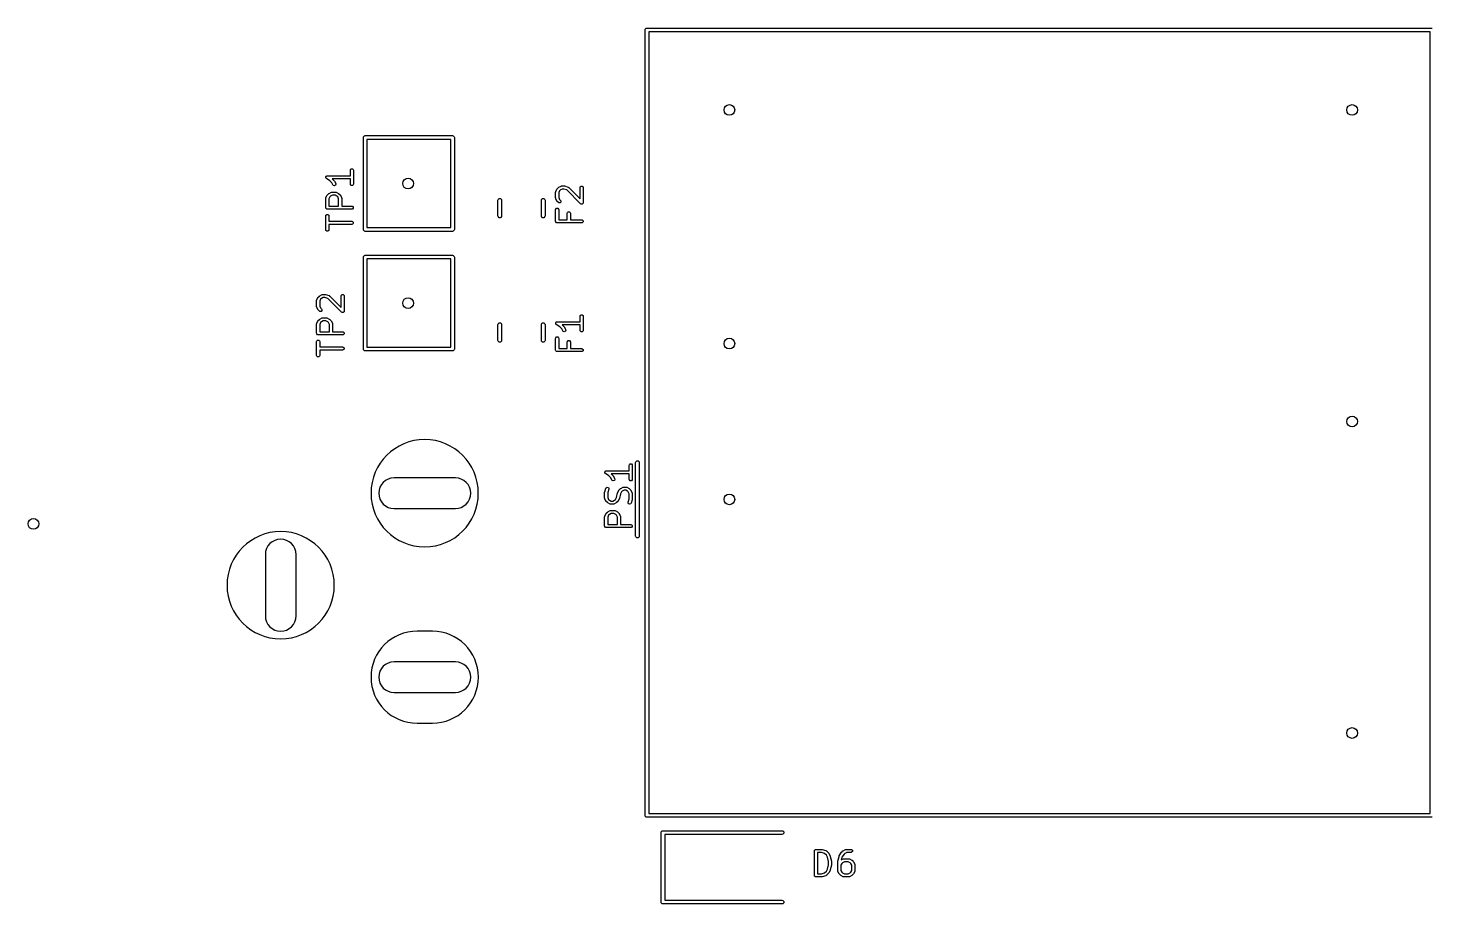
# Model space of a CAD drawing. Header units: inches. Extents: x -1.62 to 1.64, y 0 to 4.72.
# Drawn here: x -1.618 to 0.184, y 0.016 to 1.141 of the extents above; entities that cross this region are included whole.
import ezdxf

# ---------------------------------------------------------------- set-up
doc = ezdxf.new("R2010")
doc.units = ezdxf.units.IN
doc.header["$MEASUREMENT"] = 0
doc.layers.add('BLACK', color=250, linetype='CONTINUOUS')

msp = doc.modelspace()

# ---------------------------------------------------------------- linework, layer by layer
at = {"layer": 'BLACK', "linetype": 'CONTINUOUS'}
for p, q in [((-0.8255, 1.1382), (-0.8253, 1.1391)), ((-0.8255, 0.1295), (-0.8255, 1.1382)), ((-0.8253, 1.1391), (-0.824, 1.1404)), ((-0.824, 1.1404), (-0.8231, 1.1406)), ((-0.8231, 1.1406), (0.1855, 1.1406)), ((-0.8208, 1.1358), (-0.8208, 0.1319)), ((0.1832, 1.1358), (-0.8208, 1.1358)), ((0.1832, 0.1319), (0.1832, 1.1358)), ((-1.1874, 1), (-1.1872, 1.0009)), ((-1.1874, 0.8819), (-1.1874, 1)), ((-1.1872, 1.0009), (-1.1859, 1.0022)), ((-1.1859, 1.0022), (-1.185, 1.0024)), ((-1.185, 1.0024), (-1.0728, 1.0024)), ((-1.1827, 0.9976), (-1.1827, 0.8843)), ((-1.0752, 0.9976), (-1.1827, 0.9976)), ((-1.0752, 0.8843), (-1.0752, 0.9976)), ((-1.0728, 1.0024), (-1.0719, 1.0022)), ((-1.0719, 1.0022), (-1.0707, 1.0009)), ((-1.0707, 1.0009), (-1.0705, 1)), ((-1.0705, 1), (-1.0705, 0.8819)), ((-1.2041, 0.958), (-1.204, 0.9588)), ((-1.2041, 0.951), (-1.2041, 0.958)), ((-1.204, 0.9588), (-1.2029, 0.9598)), ((-1.2029, 0.9598), (-1.2014, 0.9598)), ((-1.2014, 0.9598), (-1.2004, 0.9588)), ((-1.2004, 0.9588), (-1.2002, 0.958)), ((-1.2002, 0.958), (-1.2002, 0.94)), ((-1.2356, 0.9494), (-1.2355, 0.9496)), ((-1.2355, 0.9488), (-1.2356, 0.9494)), ((-1.2355, 0.9498), (-1.2351, 0.9502)), ((-1.2355, 0.9496), (-1.2355, 0.9498)), ((-1.2355, 0.9483), (-1.2355, 0.9488)), ((-1.2353, 0.9481), (-1.2355, 0.9483)), ((-1.2353, 0.9479), (-1.2353, 0.9481)), ((-1.2348, 0.9474), (-1.2353, 0.9479)), ((-1.2351, 0.9502), (-1.2348, 0.9506)), ((-1.2348, 0.9506), (-1.2346, 0.9507)), ((-1.2304, 0.9445), (-1.2348, 0.9474)), ((-1.2346, 0.9507), (-1.2344, 0.9508)), ((-1.2344, 0.9508), (-1.2337, 0.951)), ((-1.2337, 0.951), (-1.2041, 0.951)), ((-1.2278, 0.9418), (-1.2304, 0.9445)), ((-1.2264, 0.9391), (-1.2278, 0.9418)), ((-1.2041, 0.947), (-1.2274, 0.947)), ((-1.2274, 0.947), (-1.2248, 0.9444)), ((-1.226, 0.9385), (-1.2264, 0.9391)), ((-1.2245, 0.938), (-1.226, 0.9385)), ((-1.2248, 0.9444), (-1.2246, 0.9441)), ((-1.2246, 0.9441), (-1.2244, 0.9439)), ((-1.2232, 0.9387), (-1.2245, 0.938)), ((-1.2244, 0.9439), (-1.2229, 0.9409)), ((-1.2227, 0.9401), (-1.2232, 0.9387)), ((-1.2229, 0.9409), (-1.2227, 0.9401)), ((-1.2041, 0.94), (-1.2041, 0.947)), ((-1.204, 0.9393), (-1.2041, 0.94)), ((-1.2029, 0.9382), (-1.204, 0.9393)), ((-1.2014, 0.9382), (-1.2029, 0.9382)), ((-1.2004, 0.9393), (-1.2014, 0.9382)), ((-1.2002, 0.94), (-1.2004, 0.9393)), ((-0.9363, 0.9361), (-0.9333, 0.9376)), ((-0.9333, 0.9376), (-0.9332, 0.9377)), ((-0.9332, 0.9377), (-0.9331, 0.9377)), ((-0.9331, 0.9377), (-0.9328, 0.9378)), ((-0.9328, 0.9378), (-0.9325, 0.9378)), ((-0.9325, 0.9378), (-0.9324, 0.9379)), ((-0.9325, 0.9378), (-0.9325, 0.9378)), ((-0.9324, 0.9379), (-0.9294, 0.9379)), ((-0.9294, 0.9379), (-0.9291, 0.9378)), ((-0.9291, 0.9378), (-0.9288, 0.9378)), ((-0.9288, 0.9378), (-0.9243, 0.9363)), ((-0.9087, 0.9366), (-0.9076, 0.9377)), ((-0.9076, 0.9377), (-0.9061, 0.9377)), ((-0.9061, 0.9377), (-0.9051, 0.9366)), ((-1.2356, 0.9221), (-1.2355, 0.9225)), ((-1.2356, 0.922), (-1.2356, 0.9221)), ((-1.2356, 0.9221), (-1.2356, 0.9221)), ((-1.2356, 0.91), (-1.2356, 0.922)), ((-1.2355, 0.9228), (-1.2354, 0.9229)), ((-1.2355, 0.9225), (-1.2355, 0.9228)), ((-1.2355, 0.9228), (-1.2355, 0.9228)), ((-1.2354, 0.9229), (-1.2339, 0.9259)), ((-1.2339, 0.9259), (-1.2337, 0.9261)), ((-1.2337, 0.9261), (-1.2336, 0.9264)), ((-1.2336, 0.9264), (-1.2321, 0.9279)), ((-1.2321, 0.9279), (-1.2318, 0.9281)), ((-1.2318, 0.9281), (-1.2315, 0.9283)), ((-1.2305, 0.9238), (-1.2317, 0.9215)), ((-1.2317, 0.9215), (-1.2317, 0.912)), ((-1.2315, 0.9283), (-1.2285, 0.9298)), ((-1.2295, 0.9249), (-1.2305, 0.9238)), ((-1.2272, 0.926), (-1.2295, 0.9249)), ((-1.2285, 0.9298), (-1.2285, 0.9298)), ((-1.2285, 0.9298), (-1.2284, 0.9298)), ((-1.2284, 0.9298), (-1.2281, 0.9299)), ((-1.2281, 0.9299), (-1.2278, 0.93)), ((-1.2278, 0.93), (-1.2278, 0.93)), ((-1.2278, 0.93), (-1.2277, 0.93)), ((-1.2277, 0.93), (-1.2232, 0.93)), ((-1.2236, 0.926), (-1.2272, 0.926)), ((-1.2213, 0.9249), (-1.2236, 0.926)), ((-1.2232, 0.93), (-1.2231, 0.93)), ((-1.2231, 0.93), (-1.223, 0.93)), ((-1.223, 0.93), (-1.2227, 0.9299)), ((-1.2227, 0.9299), (-1.2224, 0.9298)), ((-1.2224, 0.9298), (-1.2224, 0.9298)), ((-1.2224, 0.9298), (-1.2223, 0.9298)), ((-1.2223, 0.9298), (-1.2193, 0.9283)), ((-1.2203, 0.9238), (-1.2213, 0.9249)), ((-1.2191, 0.9215), (-1.2203, 0.9238)), ((-1.2193, 0.9283), (-1.219, 0.9281)), ((-1.2191, 0.912), (-1.2191, 0.9215)), ((-1.219, 0.9281), (-1.2188, 0.9279)), ((-1.2188, 0.9279), (-1.2173, 0.9264)), ((-1.2173, 0.9264), (-1.2171, 0.9261)), ((-1.2171, 0.9261), (-1.2169, 0.9259)), ((-1.2169, 0.9259), (-1.2154, 0.9229)), ((-1.2154, 0.9229), (-1.2154, 0.9228)), ((-1.2154, 0.9228), (-1.2153, 0.9228)), ((-1.2153, 0.9228), (-1.2153, 0.9225)), ((-1.2153, 0.9225), (-1.2152, 0.9221)), ((-1.2152, 0.9221), (-1.2152, 0.9221)), ((-1.2152, 0.9221), (-1.2152, 0.922)), ((-1.2152, 0.922), (-1.2152, 0.912)), ((-1.0146, 0.9196), (-1.0144, 0.9205)), ((-1.0146, 0.8993), (-1.0146, 0.9196)), ((-1.0144, 0.9205), (-1.0131, 0.9218)), ((-1.0131, 0.9218), (-1.0113, 0.9218)), ((-1.0113, 0.9218), (-1.01, 0.9205)), ((-1.01, 0.9205), (-1.0098, 0.9196)), ((-1.0098, 0.9196), (-1.0098, 0.8993)), ((-0.9587, 0.9196), (-0.9585, 0.9205)), ((-0.9587, 0.8993), (-0.9587, 0.9196)), ((-0.9585, 0.9205), (-0.9572, 0.9218)), ((-0.9572, 0.9218), (-0.9554, 0.9218)), ((-0.9554, 0.9218), (-0.9541, 0.9205)), ((-0.9541, 0.9205), (-0.9539, 0.9196)), ((-0.9539, 0.9196), (-0.9539, 0.8993)), ((-0.9404, 0.93), (-0.9403, 0.9303)), ((-0.9404, 0.9299), (-0.9403, 0.93)), ((-0.9403, 0.93), (-0.9404, 0.93)), ((-0.9404, 0.9224), (-0.9404, 0.9299)), ((-0.9403, 0.9223), (-0.9404, 0.9224)), ((-0.9404, 0.9222), (-0.9403, 0.9223)), ((-0.9403, 0.9219), (-0.9404, 0.9222)), ((-0.9403, 0.9303), (-0.9402, 0.9306)), ((-0.9402, 0.9216), (-0.9403, 0.9219)), ((-0.9402, 0.9308), (-0.9387, 0.9338)), ((-0.9402, 0.9307), (-0.9402, 0.9308)), ((-0.9402, 0.9306), (-0.9402, 0.9307)), ((-0.9402, 0.9215), (-0.9402, 0.9216)), ((-0.9402, 0.9216), (-0.9402, 0.9216)), ((-0.9387, 0.9185), (-0.9402, 0.9215)), ((-0.9387, 0.9338), (-0.9385, 0.934)), ((-0.9385, 0.934), (-0.9383, 0.9343)), ((-0.9383, 0.9343), (-0.9368, 0.9358)), ((-0.9368, 0.9358), (-0.9365, 0.936)), ((-0.9365, 0.936), (-0.9363, 0.9361)), ((-0.9353, 0.9317), (-0.9364, 0.9294)), ((-0.9364, 0.9294), (-0.9364, 0.9228)), ((-0.9364, 0.9228), (-0.9353, 0.9206)), ((-0.9342, 0.9328), (-0.9353, 0.9317)), ((-0.9353, 0.9206), (-0.934, 0.9193)), ((-0.9319, 0.9339), (-0.9342, 0.9328)), ((-0.934, 0.9193), (-0.9336, 0.9186)), ((-0.9297, 0.9339), (-0.9319, 0.9339)), ((-0.926, 0.9327), (-0.9297, 0.9339)), ((-0.9083, 0.915), (-0.926, 0.9327)), ((-0.9243, 0.9363), (-0.9242, 0.9362)), ((-0.9242, 0.9362), (-0.9241, 0.9362)), ((-0.9241, 0.9362), (-0.9239, 0.936)), ((-0.9239, 0.936), (-0.9236, 0.9359)), ((-0.9236, 0.9359), (-0.9236, 0.9358)), ((-0.9236, 0.9358), (-0.9235, 0.9358)), ((-0.9235, 0.9358), (-0.9089, 0.9211)), ((-0.9089, 0.9359), (-0.9087, 0.9366)), ((-0.9089, 0.9211), (-0.9089, 0.9359)), ((-0.9051, 0.9366), (-0.9049, 0.9359)), ((-0.9049, 0.9359), (-0.9049, 0.9164)), ((-1.2355, 0.9093), (-1.2356, 0.91)), ((-1.2344, 0.9082), (-1.2355, 0.9093)), ((-1.2355, 0.9003), (-1.2344, 0.9013)), ((-1.2337, 0.908), (-1.2344, 0.9082)), ((-1.2344, 0.9013), (-1.2329, 0.9013)), ((-1.2022, 0.908), (-1.2337, 0.908)), ((-1.2329, 0.9013), (-1.2318, 0.9003)), ((-1.2317, 0.912), (-1.2191, 0.912)), ((-1.2152, 0.912), (-1.2022, 0.912)), ((-1.2022, 0.912), (-1.2014, 0.9118)), ((-1.2014, 0.9082), (-1.2022, 0.908)), ((-1.2014, 0.9118), (-1.2004, 0.9108)), ((-1.2004, 0.9093), (-1.2014, 0.9082)), ((-1.2004, 0.9108), (-1.2004, 0.9093)), ((-0.9404, 0.9074), (-0.9402, 0.9081)), ((-0.9404, 0.8924), (-0.9404, 0.9074)), ((-0.9402, 0.9081), (-0.9391, 0.9092)), ((-0.9391, 0.9092), (-0.9376, 0.9092)), ((-0.9385, 0.9183), (-0.9387, 0.9185)), ((-0.9383, 0.918), (-0.9385, 0.9183)), ((-0.9368, 0.9165), (-0.9383, 0.918)), ((-0.9376, 0.9092), (-0.9366, 0.9081)), ((-0.9361, 0.9161), (-0.9368, 0.9165)), ((-0.9366, 0.9081), (-0.9364, 0.9074)), ((-0.9364, 0.9074), (-0.9364, 0.8944)), ((-0.9346, 0.9161), (-0.9361, 0.9161)), ((-0.9336, 0.9171), (-0.9346, 0.9161)), ((-0.9336, 0.9186), (-0.9336, 0.9171)), ((-0.9254, 0.9029), (-0.9252, 0.9036)), ((-0.9254, 0.8944), (-0.9254, 0.9029)), ((-0.9252, 0.9036), (-0.9241, 0.9047)), ((-0.9241, 0.9047), (-0.9226, 0.9047)), ((-0.9226, 0.9047), (-0.9216, 0.9036)), ((-0.9216, 0.9036), (-0.9214, 0.9029)), ((-0.9214, 0.9029), (-0.9214, 0.8944)), ((-0.9076, 0.9146), (-0.9083, 0.915)), ((-0.9061, 0.9146), (-0.9076, 0.9146)), ((-0.9051, 0.9156), (-0.9061, 0.9146)), ((-0.9049, 0.9164), (-0.9051, 0.9156)), ((-1.2356, 0.8995), (-1.2355, 0.9003)), ((-1.2356, 0.8815), (-1.2356, 0.8995)), ((-1.2318, 0.9003), (-1.2317, 0.8995)), ((-1.2317, 0.8995), (-1.2317, 0.8925)), ((-1.2317, 0.8925), (-1.2022, 0.8925)), ((-1.2022, 0.8885), (-1.2317, 0.8885)), ((-1.2317, 0.8885), (-1.2317, 0.8815)), ((-1.2022, 0.8925), (-1.2014, 0.8923)), ((-1.2014, 0.8887), (-1.2022, 0.8885)), ((-1.2014, 0.8923), (-1.2004, 0.8913)), ((-1.2004, 0.8898), (-1.2014, 0.8887)), ((-1.2004, 0.8913), (-1.2004, 0.8898)), ((-1.1827, 0.8843), (-1.0752, 0.8843)), ((-1.0144, 0.8984), (-1.0146, 0.8993)), ((-1.0131, 0.8971), (-1.0144, 0.8984)), ((-1.0113, 0.8971), (-1.0131, 0.8971)), ((-1.01, 0.8984), (-1.0113, 0.8971)), ((-1.0098, 0.8993), (-1.01, 0.8984)), ((-0.9585, 0.8984), (-0.9587, 0.8993)), ((-0.9572, 0.8971), (-0.9585, 0.8984)), ((-0.9554, 0.8971), (-0.9572, 0.8971)), ((-0.9541, 0.8984), (-0.9554, 0.8971)), ((-0.9539, 0.8993), (-0.9541, 0.8984)), ((-0.9402, 0.8916), (-0.9404, 0.8924)), ((-0.9391, 0.8906), (-0.9402, 0.8916)), ((-0.9384, 0.8904), (-0.9391, 0.8906)), ((-0.9069, 0.8904), (-0.9384, 0.8904)), ((-0.9364, 0.8944), (-0.9254, 0.8944)), ((-0.9214, 0.8944), (-0.9069, 0.8944)), ((-0.9069, 0.8944), (-0.9061, 0.8942)), ((-0.9061, 0.8906), (-0.9069, 0.8904)), ((-0.9061, 0.8942), (-0.9051, 0.8931)), ((-0.9051, 0.8916), (-0.9061, 0.8906)), ((-0.9051, 0.8931), (-0.9051, 0.8916)), ((-1.2355, 0.8808), (-1.2356, 0.8815)), ((-1.2344, 0.8797), (-1.2355, 0.8808)), ((-1.2329, 0.8797), (-1.2344, 0.8797)), ((-1.2318, 0.8808), (-1.2329, 0.8797)), ((-1.2317, 0.8815), (-1.2318, 0.8808)), ((-1.1872, 0.881), (-1.1874, 0.8819)), ((-1.1859, 0.8797), (-1.1872, 0.881)), ((-1.185, 0.8795), (-1.1859, 0.8797)), ((-1.0728, 0.8795), (-1.185, 0.8795)), ((-1.0719, 0.8797), (-1.0728, 0.8795)), ((-1.0707, 0.881), (-1.0719, 0.8797)), ((-1.0705, 0.8819), (-1.0707, 0.881)), ((-1.1874, 0.8465), (-1.1872, 0.8474)), ((-1.1872, 0.8474), (-1.1859, 0.8486)), ((-1.1859, 0.8486), (-1.185, 0.8488)), ((-1.185, 0.8488), (-1.0728, 0.8488)), ((-1.0728, 0.8488), (-1.0719, 0.8486)), ((-1.0719, 0.8486), (-1.0707, 0.8474)), ((-1.0707, 0.8474), (-1.0705, 0.8465)), ((-1.1874, 0.7283), (-1.1874, 0.8465)), ((-1.1827, 0.8441), (-1.1827, 0.7307)), ((-1.0752, 0.8441), (-1.1827, 0.8441)), ((-1.0752, 0.7307), (-1.0752, 0.8441)), ((-1.0705, 0.8465), (-1.0705, 0.7283)), ((-1.2472, 0.7915), (-1.2457, 0.7945)), ((-1.2457, 0.7945), (-1.2455, 0.7947)), ((-1.2455, 0.7947), (-1.2454, 0.795)), ((-1.2454, 0.795), (-1.2439, 0.7965)), ((-1.2439, 0.7965), (-1.2436, 0.7967)), ((-1.2436, 0.7967), (-1.2434, 0.7968)), ((-1.2434, 0.7968), (-1.2404, 0.7983)), ((-1.2413, 0.7935), (-1.2424, 0.7924)), ((-1.239, 0.7946), (-1.2413, 0.7935)), ((-1.2404, 0.7983), (-1.2403, 0.7984)), ((-1.2403, 0.7984), (-1.2402, 0.7984)), ((-1.2402, 0.7984), (-1.2399, 0.7985)), ((-1.2399, 0.7985), (-1.2396, 0.7986)), ((-1.2396, 0.7986), (-1.2396, 0.7985)), ((-1.2396, 0.7985), (-1.2395, 0.7986)), ((-1.2395, 0.7986), (-1.2365, 0.7986)), ((-1.2368, 0.7946), (-1.239, 0.7946)), ((-1.233, 0.7934), (-1.2368, 0.7946)), ((-1.2365, 0.7986), (-1.2362, 0.7985)), ((-1.2362, 0.7985), (-1.2359, 0.7985)), ((-1.2359, 0.7985), (-1.2314, 0.797)), ((-1.2154, 0.7757), (-1.233, 0.7934)), ((-1.2314, 0.797), (-1.2313, 0.7969)), ((-1.2313, 0.7969), (-1.2312, 0.7969)), ((-1.2312, 0.7969), (-1.231, 0.7967)), ((-1.231, 0.7967), (-1.2307, 0.7966)), ((-1.2307, 0.7966), (-1.2307, 0.7965)), ((-1.2307, 0.7965), (-1.2306, 0.7965)), ((-1.2306, 0.7965), (-1.2159, 0.7818)), ((-1.2159, 0.7966), (-1.2158, 0.7973)), ((-1.2159, 0.7818), (-1.2159, 0.7966)), ((-1.2158, 0.7973), (-1.2147, 0.7984)), ((-1.2147, 0.7984), (-1.2132, 0.7984)), ((-1.2132, 0.7984), (-1.2122, 0.7973)), ((-1.2122, 0.7973), (-1.212, 0.7966)), ((-1.212, 0.7966), (-1.212, 0.7771)), ((-1.2474, 0.791), (-1.2473, 0.7913)), ((-1.2474, 0.7907), (-1.2474, 0.791)), ((-1.2474, 0.7906), (-1.2474, 0.7907)), ((-1.2474, 0.7907), (-1.2474, 0.7907)), ((-1.2474, 0.7831), (-1.2474, 0.7906)), ((-1.2474, 0.783), (-1.2474, 0.7831)), ((-1.2474, 0.7826), (-1.2474, 0.783)), ((-1.2474, 0.783), (-1.2474, 0.783)), ((-1.2473, 0.7823), (-1.2474, 0.7826)), ((-1.2473, 0.7914), (-1.2472, 0.7915)), ((-1.2473, 0.7913), (-1.2473, 0.7914)), ((-1.2472, 0.7822), (-1.2473, 0.7823)), ((-1.2473, 0.7823), (-1.2473, 0.7823)), ((-1.2457, 0.7792), (-1.2472, 0.7822)), ((-1.2455, 0.779), (-1.2457, 0.7792)), ((-1.2454, 0.7787), (-1.2455, 0.779)), ((-1.2439, 0.7772), (-1.2454, 0.7787)), ((-1.2432, 0.7768), (-1.2439, 0.7772)), ((-1.2424, 0.7924), (-1.2435, 0.7901)), ((-1.2435, 0.7901), (-1.2435, 0.7836)), ((-1.2435, 0.7836), (-1.2424, 0.7813)), ((-1.2417, 0.7768), (-1.2432, 0.7768)), ((-1.2424, 0.7813), (-1.2411, 0.78)), ((-1.2407, 0.7778), (-1.2417, 0.7768)), ((-1.2411, 0.78), (-1.2407, 0.7793)), ((-1.2407, 0.7793), (-1.2407, 0.7778)), ((-1.2147, 0.7753), (-1.2154, 0.7757)), ((-1.2132, 0.7753), (-1.2147, 0.7753)), ((-1.2122, 0.7763), (-1.2132, 0.7753)), ((-1.212, 0.7771), (-1.2122, 0.7763)), ((-1.2474, 0.761), (-1.2473, 0.7613)), ((-1.2474, 0.7607), (-1.2474, 0.761)), ((-1.2474, 0.7606), (-1.2474, 0.7607)), ((-1.2474, 0.7607), (-1.2474, 0.7607)), ((-1.2474, 0.7486), (-1.2474, 0.7606)), ((-1.2473, 0.7614), (-1.2472, 0.7615)), ((-1.2473, 0.7613), (-1.2473, 0.7614)), ((-1.2472, 0.7615), (-1.2457, 0.7645)), ((-1.2457, 0.7645), (-1.2455, 0.7647)), ((-1.2455, 0.7647), (-1.2454, 0.765)), ((-1.2454, 0.765), (-1.2439, 0.7665)), ((-1.2439, 0.7665), (-1.2436, 0.7667)), ((-1.2436, 0.7667), (-1.2434, 0.7669)), ((-1.2424, 0.7624), (-1.2435, 0.7601)), ((-1.2435, 0.7601), (-1.2435, 0.7506)), ((-1.2434, 0.7669), (-1.2404, 0.7684)), ((-1.2413, 0.7635), (-1.2424, 0.7624)), ((-1.239, 0.7646), (-1.2413, 0.7635)), ((-1.2404, 0.7684), (-1.2403, 0.7684)), ((-1.2403, 0.7684), (-1.2402, 0.7684)), ((-1.2402, 0.7684), (-1.2399, 0.7685)), ((-1.2399, 0.7685), (-1.2396, 0.7686)), ((-1.2396, 0.7686), (-1.2396, 0.7685)), ((-1.2396, 0.7685), (-1.2395, 0.7686)), ((-1.2395, 0.7686), (-1.235, 0.7686)), ((-1.2354, 0.7646), (-1.239, 0.7646)), ((-1.2331, 0.7635), (-1.2354, 0.7646)), ((-1.235, 0.7686), (-1.2349, 0.7685)), ((-1.2349, 0.7685), (-1.2348, 0.7686)), ((-1.2348, 0.7686), (-1.2345, 0.7685)), ((-1.2345, 0.7685), (-1.2342, 0.7684)), ((-1.2342, 0.7684), (-1.2342, 0.7684)), ((-1.2342, 0.7684), (-1.2341, 0.7684)), ((-1.2341, 0.7684), (-1.2311, 0.7669)), ((-1.2321, 0.7624), (-1.2331, 0.7635)), ((-1.2309, 0.7601), (-1.2321, 0.7624)), ((-1.2311, 0.7669), (-1.2308, 0.7667)), ((-1.2309, 0.7506), (-1.2309, 0.7601)), ((-1.2308, 0.7667), (-1.2306, 0.7665)), ((-1.2306, 0.7665), (-1.2291, 0.765)), ((-1.2291, 0.765), (-1.2289, 0.7647)), ((-1.2289, 0.7647), (-1.2287, 0.7645)), ((-1.2287, 0.7645), (-1.2272, 0.7615)), ((-1.2272, 0.7615), (-1.2272, 0.7614)), ((-1.2272, 0.7614), (-1.2272, 0.7613)), ((-1.2272, 0.7613), (-1.2271, 0.761)), ((-1.2271, 0.761), (-1.227, 0.7607)), ((-1.227, 0.7607), (-1.227, 0.7607)), ((-1.227, 0.7607), (-1.227, 0.7606)), ((-1.227, 0.7606), (-1.227, 0.7506)), ((-1.0146, 0.7597), (-1.0144, 0.7606)), ((-1.0146, 0.7393), (-1.0146, 0.7597)), ((-1.0144, 0.7606), (-1.0131, 0.7619)), ((-1.0131, 0.7619), (-1.0113, 0.7619)), ((-1.0113, 0.7619), (-1.01, 0.7606)), ((-1.01, 0.7606), (-1.0098, 0.7597)), ((-1.0098, 0.7597), (-1.0098, 0.7393)), ((-0.9587, 0.7597), (-0.9585, 0.7606)), ((-0.9587, 0.7393), (-0.9587, 0.7597)), ((-0.9585, 0.7606), (-0.9572, 0.7619)), ((-0.9572, 0.7619), (-0.9554, 0.7619)), ((-0.9554, 0.7619), (-0.9541, 0.7606)), ((-0.9541, 0.7606), (-0.9539, 0.7597)), ((-0.9539, 0.7597), (-0.9539, 0.7393)), ((-0.9403, 0.7619), (-0.9402, 0.7621)), ((-0.9402, 0.7613), (-0.9403, 0.7619)), ((-0.9402, 0.7623), (-0.9398, 0.7627)), ((-0.9402, 0.7621), (-0.9402, 0.7623)), ((-0.9402, 0.7608), (-0.9402, 0.7613)), ((-0.9401, 0.7606), (-0.9402, 0.7608)), ((-0.94, 0.7604), (-0.9401, 0.7606)), ((-0.9395, 0.7599), (-0.94, 0.7604)), ((-0.9398, 0.7627), (-0.9395, 0.7632)), ((-0.9395, 0.7632), (-0.9393, 0.7632)), ((-0.9351, 0.757), (-0.9395, 0.7599)), ((-0.9393, 0.7632), (-0.9391, 0.7633)), ((-0.9391, 0.7633), (-0.9384, 0.7635)), ((-0.9384, 0.7635), (-0.9089, 0.7635)), ((-0.9325, 0.7544), (-0.9351, 0.757)), ((-0.9089, 0.7596), (-0.9321, 0.7596)), ((-0.9321, 0.7596), (-0.9295, 0.7569)), ((-0.9295, 0.7569), (-0.9293, 0.7567)), ((-0.9089, 0.7705), (-0.9087, 0.7713)), ((-0.9089, 0.7635), (-0.9089, 0.7705)), ((-0.9089, 0.7525), (-0.9089, 0.7596)), ((-0.9087, 0.7713), (-0.9076, 0.7723)), ((-0.9076, 0.7723), (-0.9061, 0.7723)), ((-0.9061, 0.7723), (-0.9051, 0.7713)), ((-0.9051, 0.7713), (-0.9049, 0.7705)), ((-0.9049, 0.7705), (-0.9049, 0.7525)), ((-1.2473, 0.7478), (-1.2474, 0.7486)), ((-1.2462, 0.7468), (-1.2473, 0.7478)), ((-1.2473, 0.7388), (-1.2462, 0.7399)), ((-1.2455, 0.7466), (-1.2462, 0.7468)), ((-1.2462, 0.7399), (-1.2447, 0.7399)), ((-1.214, 0.7466), (-1.2455, 0.7466)), ((-1.2447, 0.7399), (-1.2437, 0.7388)), ((-1.2435, 0.7506), (-1.2309, 0.7506)), ((-1.227, 0.7506), (-1.214, 0.7506)), ((-1.214, 0.7506), (-1.2132, 0.7504)), ((-1.2132, 0.7468), (-1.214, 0.7466)), ((-1.2132, 0.7504), (-1.2122, 0.7493)), ((-1.2122, 0.7478), (-1.2132, 0.7468)), ((-1.2122, 0.7493), (-1.2122, 0.7478)), ((-1.0144, 0.7384), (-1.0146, 0.7393)), ((-1.0098, 0.7393), (-1.01, 0.7384)), ((-0.9585, 0.7384), (-0.9587, 0.7393)), ((-0.9539, 0.7393), (-0.9541, 0.7384)), ((-0.9404, 0.742), (-0.9402, 0.7428)), ((-0.9404, 0.727), (-0.9404, 0.742)), ((-0.9402, 0.7428), (-0.9391, 0.7439)), ((-0.9391, 0.7439), (-0.9376, 0.7439)), ((-0.9376, 0.7439), (-0.9366, 0.7428)), ((-0.9366, 0.7428), (-0.9364, 0.742)), ((-0.9364, 0.742), (-0.9364, 0.729)), ((-0.9312, 0.7517), (-0.9325, 0.7544)), ((-0.9307, 0.751), (-0.9312, 0.7517)), ((-0.9293, 0.7506), (-0.9307, 0.751)), ((-0.9293, 0.7567), (-0.9291, 0.7564)), ((-0.9279, 0.7512), (-0.9293, 0.7506)), ((-0.9291, 0.7564), (-0.9276, 0.7534)), ((-0.9274, 0.7527), (-0.9279, 0.7512)), ((-0.9276, 0.7534), (-0.9274, 0.7527)), ((-0.9252, 0.7383), (-0.9241, 0.7394)), ((-0.9241, 0.7394), (-0.9226, 0.7394)), ((-0.9226, 0.7394), (-0.9216, 0.7383)), ((-0.9087, 0.7518), (-0.9089, 0.7525)), ((-0.9076, 0.7507), (-0.9087, 0.7518)), ((-0.9061, 0.7507), (-0.9076, 0.7507)), ((-0.9051, 0.7518), (-0.9061, 0.7507)), ((-0.9049, 0.7525), (-0.9051, 0.7518)), ((-1.2474, 0.7381), (-1.2473, 0.7388)), ((-1.2474, 0.7201), (-1.2474, 0.7381)), ((-1.2437, 0.7388), (-1.2435, 0.7381)), ((-1.2435, 0.7381), (-1.2435, 0.7311)), ((-1.2435, 0.7311), (-1.214, 0.7311)), ((-1.214, 0.7271), (-1.2435, 0.7271)), ((-1.2435, 0.7271), (-1.2435, 0.7201)), ((-1.214, 0.7311), (-1.2132, 0.7309)), ((-1.2132, 0.7273), (-1.214, 0.7271)), ((-1.2132, 0.7309), (-1.2122, 0.7298)), ((-1.2122, 0.7283), (-1.2132, 0.7273)), ((-1.2122, 0.7298), (-1.2122, 0.7283)), ((-1.1872, 0.7274), (-1.1874, 0.7283)), ((-1.1859, 0.7262), (-1.1872, 0.7274)), ((-1.185, 0.726), (-1.1859, 0.7262)), ((-1.0728, 0.726), (-1.185, 0.726)), ((-1.1827, 0.7307), (-1.0752, 0.7307)), ((-1.0719, 0.7262), (-1.0728, 0.726)), ((-1.0707, 0.7274), (-1.0719, 0.7262)), ((-1.0705, 0.7283), (-1.0707, 0.7274)), ((-1.0131, 0.7371), (-1.0144, 0.7384)), ((-1.0113, 0.7371), (-1.0131, 0.7371)), ((-1.01, 0.7384), (-1.0113, 0.7371)), ((-0.9572, 0.7371), (-0.9585, 0.7384)), ((-0.9554, 0.7371), (-0.9572, 0.7371)), ((-0.9541, 0.7384), (-0.9554, 0.7371)), ((-0.9402, 0.7263), (-0.9404, 0.727)), ((-0.9391, 0.7252), (-0.9402, 0.7263)), ((-0.9384, 0.7251), (-0.9391, 0.7252)), ((-0.9069, 0.7251), (-0.9384, 0.7251)), ((-0.9364, 0.729), (-0.9254, 0.729)), ((-0.9254, 0.7375), (-0.9252, 0.7383)), ((-0.9254, 0.729), (-0.9254, 0.7375)), ((-0.9216, 0.7383), (-0.9214, 0.7375)), ((-0.9214, 0.7375), (-0.9214, 0.729)), ((-0.9214, 0.729), (-0.9069, 0.729)), ((-0.9069, 0.729), (-0.9061, 0.7289)), ((-0.9061, 0.7252), (-0.9069, 0.7251)), ((-0.9061, 0.7289), (-0.9051, 0.7278)), ((-0.9051, 0.7263), (-0.9061, 0.7252)), ((-0.9051, 0.7278), (-0.9051, 0.7263)), ((-1.2473, 0.7193), (-1.2474, 0.7201)), ((-1.2462, 0.7183), (-1.2473, 0.7193)), ((-1.2447, 0.7183), (-1.2462, 0.7183)), ((-1.2437, 0.7193), (-1.2447, 0.7183)), ((-1.2435, 0.7201), (-1.2437, 0.7193)), ((-0.8459, 0.5791), (-0.8457, 0.5799)), ((-0.8459, 0.5721), (-0.8459, 0.5791)), ((-0.8457, 0.5799), (-0.8447, 0.5809)), ((-0.8447, 0.5809), (-0.8431, 0.5809)), ((-0.8431, 0.5809), (-0.8421, 0.5799)), ((-0.8421, 0.5799), (-0.8419, 0.5791)), ((-0.8419, 0.5791), (-0.8419, 0.5611)), ((-0.8377, 0.5827), (-0.8375, 0.5836)), ((-0.8377, 0.4882), (-0.8377, 0.5827)), ((-0.8375, 0.5836), (-0.8362, 0.5849)), ((-0.8362, 0.5849), (-0.8344, 0.5849)), ((-0.8344, 0.5849), (-0.8332, 0.5836)), ((-0.8332, 0.5836), (-0.833, 0.5827)), ((-0.833, 0.5827), (-0.833, 0.4882)), ((-1.0692, 0.563), (-1.1479, 0.563)), ((-0.8773, 0.5705), (-0.8772, 0.5707)), ((-0.8772, 0.5699), (-0.8773, 0.5705)), ((-0.8772, 0.5709), (-0.8768, 0.5713)), ((-0.8772, 0.5707), (-0.8772, 0.5709)), ((-0.8772, 0.5694), (-0.8772, 0.5699)), ((-0.8771, 0.5692), (-0.8772, 0.5694)), ((-0.877, 0.569), (-0.8771, 0.5692)), ((-0.8765, 0.5685), (-0.877, 0.569)), ((-0.8768, 0.5713), (-0.8765, 0.5718)), ((-0.8765, 0.5718), (-0.8763, 0.5718)), ((-0.8722, 0.5656), (-0.8765, 0.5685)), ((-0.8763, 0.5718), (-0.8762, 0.5719)), ((-0.8762, 0.5719), (-0.8754, 0.5721)), ((-0.8754, 0.5721), (-0.8459, 0.5721)), ((-0.8695, 0.563), (-0.8722, 0.5656)), ((-0.8682, 0.5602), (-0.8695, 0.563)), ((-0.8459, 0.5681), (-0.8691, 0.5681)), ((-0.8691, 0.5681), (-0.8665, 0.5655)), ((-0.8677, 0.5596), (-0.8682, 0.5602)), ((-0.8663, 0.5592), (-0.8677, 0.5596)), ((-0.8665, 0.5655), (-0.8663, 0.5652)), ((-0.8663, 0.5652), (-0.8661, 0.565)), ((-0.8649, 0.5598), (-0.8663, 0.5592)), ((-0.8661, 0.565), (-0.8646, 0.562)), ((-0.8644, 0.5613), (-0.8649, 0.5598)), ((-0.8646, 0.562), (-0.8644, 0.5613)), ((-0.8459, 0.5611), (-0.8459, 0.5681)), ((-0.8457, 0.5604), (-0.8459, 0.5611)), ((-0.8447, 0.5593), (-0.8457, 0.5604)), ((-0.8431, 0.5593), (-0.8447, 0.5593)), ((-0.8421, 0.5604), (-0.8431, 0.5593)), ((-0.8419, 0.5611), (-0.8421, 0.5604)), ((-0.8774, 0.5446), (-0.8773, 0.5449)), ((-0.8774, 0.5371), (-0.8774, 0.5446)), ((-0.8773, 0.5452), (-0.8758, 0.5497)), ((-0.8773, 0.5449), (-0.8773, 0.5452)), ((-0.8758, 0.5497), (-0.8754, 0.5504)), ((-0.8754, 0.5504), (-0.874, 0.5511)), ((-0.874, 0.5511), (-0.8726, 0.5506)), ((-0.872, 0.5485), (-0.8734, 0.5443)), ((-0.8734, 0.5443), (-0.8734, 0.5376)), ((-0.8726, 0.5506), (-0.8719, 0.5493)), ((-0.8719, 0.5493), (-0.872, 0.5485)), ((-0.8623, 0.5378), (-0.8608, 0.5436)), ((-0.8608, 0.5436), (-0.8607, 0.5438)), ((-0.8607, 0.544), (-0.8592, 0.547)), ((-0.8607, 0.5438), (-0.8607, 0.544)), ((-0.8592, 0.547), (-0.859, 0.5472)), ((-0.859, 0.5472), (-0.8588, 0.5475)), ((-0.8588, 0.5475), (-0.8573, 0.549)), ((-0.857, 0.5424), (-0.8585, 0.5366)), ((-0.8573, 0.549), (-0.857, 0.5492)), ((-0.857, 0.5492), (-0.8568, 0.5494)), ((-0.8558, 0.545), (-0.857, 0.5424)), ((-0.8568, 0.5494), (-0.8538, 0.5509)), ((-0.8547, 0.546), (-0.8558, 0.545)), ((-0.8524, 0.5472), (-0.8547, 0.546)), ((-0.8538, 0.5509), (-0.8537, 0.5509)), ((-0.8537, 0.5509), (-0.8533, 0.551)), ((-0.8537, 0.5509), (-0.8537, 0.5509)), ((-0.8533, 0.551), (-0.853, 0.5511)), ((-0.853, 0.5511), (-0.853, 0.5511)), ((-0.853, 0.5511), (-0.8529, 0.5511)), ((-0.8529, 0.5511), (-0.8499, 0.5511)), ((-0.8504, 0.5472), (-0.8524, 0.5472)), ((-0.8481, 0.546), (-0.8504, 0.5472)), ((-0.8499, 0.5511), (-0.8498, 0.5511)), ((-0.8498, 0.5511), (-0.8498, 0.5511)), ((-0.8498, 0.5511), (-0.8495, 0.551)), ((-0.8495, 0.551), (-0.8491, 0.5509)), ((-0.8491, 0.5509), (-0.8491, 0.5509)), ((-0.8491, 0.5509), (-0.849, 0.5509)), ((-0.849, 0.5509), (-0.846, 0.5494)), ((-0.847, 0.545), (-0.8481, 0.546)), ((-0.8459, 0.5427), (-0.847, 0.545)), ((-0.846, 0.5494), (-0.8458, 0.5492)), ((-0.8459, 0.5359), (-0.8459, 0.5427)), ((-0.8458, 0.5492), (-0.8455, 0.549)), ((-0.8455, 0.549), (-0.844, 0.5475)), ((-0.844, 0.5475), (-0.8438, 0.5472)), ((-0.8438, 0.5472), (-0.8436, 0.547)), ((-0.8436, 0.547), (-0.8421, 0.544)), ((-0.8421, 0.544), (-0.8421, 0.5439)), ((-0.8421, 0.5439), (-0.8421, 0.5439)), ((-0.8421, 0.5439), (-0.842, 0.5436)), ((-0.842, 0.5436), (-0.8419, 0.5433)), ((-0.8419, 0.5433), (-0.842, 0.5432)), ((-0.842, 0.5432), (-0.8419, 0.5431)), ((-0.8419, 0.5431), (-0.8419, 0.5356)), ((-1.1479, 0.5236), (-1.0692, 0.5236)), ((-0.8773, 0.537), (-0.8774, 0.5371)), ((-0.8773, 0.5367), (-0.8774, 0.537)), ((-0.8774, 0.537), (-0.8773, 0.537)), ((-0.8772, 0.5364), (-0.8773, 0.5367)), ((-0.8772, 0.5363), (-0.8772, 0.5364)), ((-0.8772, 0.5362), (-0.8772, 0.5363)), ((-0.8757, 0.5332), (-0.8772, 0.5362)), ((-0.8755, 0.533), (-0.8757, 0.5332)), ((-0.8753, 0.5327), (-0.8755, 0.533)), ((-0.8738, 0.5312), (-0.8753, 0.5327)), ((-0.8735, 0.5311), (-0.8738, 0.5312)), ((-0.8733, 0.5309), (-0.8735, 0.5311)), ((-0.8734, 0.5376), (-0.8723, 0.5353)), ((-0.8703, 0.5294), (-0.8733, 0.5309)), ((-0.8723, 0.5353), (-0.8712, 0.5342)), ((-0.8712, 0.5342), (-0.8689, 0.5331)), ((-0.8702, 0.5293), (-0.8703, 0.5294)), ((-0.8698, 0.5292), (-0.8702, 0.5293)), ((-0.8702, 0.5293), (-0.8702, 0.5293)), ((-0.8695, 0.5292), (-0.8698, 0.5292)), ((-0.8694, 0.5292), (-0.8695, 0.5292)), ((-0.8695, 0.5292), (-0.8695, 0.5292)), ((-0.8664, 0.5292), (-0.8694, 0.5292)), ((-0.8689, 0.5331), (-0.8669, 0.5331)), ((-0.8669, 0.5331), (-0.8646, 0.5342)), ((-0.8663, 0.5292), (-0.8664, 0.5292)), ((-0.866, 0.5292), (-0.8663, 0.5292)), ((-0.8663, 0.5292), (-0.8663, 0.5292)), ((-0.8656, 0.5293), (-0.866, 0.5292)), ((-0.8655, 0.5294), (-0.8656, 0.5293)), ((-0.8656, 0.5293), (-0.8656, 0.5293)), ((-0.8625, 0.5309), (-0.8655, 0.5294)), ((-0.8646, 0.5342), (-0.8635, 0.5353)), ((-0.8635, 0.5353), (-0.8623, 0.5378)), ((-0.8623, 0.5311), (-0.8625, 0.5309)), ((-0.862, 0.5312), (-0.8623, 0.5311)), ((-0.8605, 0.5327), (-0.862, 0.5312)), ((-0.8603, 0.533), (-0.8605, 0.5327)), ((-0.8601, 0.5332), (-0.8603, 0.533)), ((-0.8586, 0.5362), (-0.8601, 0.5332)), ((-0.8585, 0.5366), (-0.8586, 0.5364)), ((-0.8586, 0.5364), (-0.8586, 0.5362)), ((-0.8474, 0.531), (-0.8473, 0.5317)), ((-0.8467, 0.5296), (-0.8474, 0.531)), ((-0.8473, 0.5317), (-0.8459, 0.5359)), ((-0.8453, 0.5292), (-0.8467, 0.5296)), ((-0.8439, 0.5298), (-0.8453, 0.5292)), ((-0.8435, 0.5305), (-0.8439, 0.5298)), ((-0.842, 0.535), (-0.8435, 0.5305)), ((-0.8419, 0.5356), (-0.842, 0.5353)), ((-0.842, 0.5353), (-0.842, 0.535)), ((-0.8774, 0.5133), (-0.8773, 0.5136)), ((-0.8773, 0.5132), (-0.8774, 0.5133)), ((-0.8774, 0.5131), (-0.8773, 0.5132)), ((-0.8774, 0.5011), (-0.8774, 0.5131)), ((-0.8773, 0.5136), (-0.8772, 0.5139)), ((-0.8772, 0.514), (-0.8757, 0.517)), ((-0.8772, 0.5139), (-0.8772, 0.514)), ((-0.8772, 0.5139), (-0.8772, 0.5139)), ((-0.8757, 0.517), (-0.8755, 0.5173)), ((-0.8755, 0.5173), (-0.8753, 0.5175)), ((-0.8753, 0.5175), (-0.8738, 0.519)), ((-0.8738, 0.519), (-0.8735, 0.5192)), ((-0.8735, 0.5192), (-0.8733, 0.5194)), ((-0.8723, 0.515), (-0.8734, 0.5127)), ((-0.8734, 0.5127), (-0.8734, 0.5031)), ((-0.8733, 0.5194), (-0.8703, 0.5209)), ((-0.8712, 0.516), (-0.8723, 0.515)), ((-0.8689, 0.5172), (-0.8712, 0.516)), ((-0.8703, 0.5209), (-0.8702, 0.5209)), ((-0.8702, 0.5209), (-0.8698, 0.521)), ((-0.8702, 0.5209), (-0.8702, 0.5209)), ((-0.8698, 0.521), (-0.8695, 0.5211)), ((-0.8695, 0.5211), (-0.8695, 0.5211)), ((-0.8695, 0.5211), (-0.8694, 0.5211)), ((-0.8694, 0.5211), (-0.8649, 0.5211)), ((-0.8654, 0.5172), (-0.8689, 0.5172)), ((-0.8631, 0.516), (-0.8654, 0.5172)), ((-0.8649, 0.5211), (-0.8648, 0.5211)), ((-0.8648, 0.5211), (-0.8648, 0.5211)), ((-0.8648, 0.5211), (-0.8645, 0.521)), ((-0.8645, 0.521), (-0.8641, 0.5209)), ((-0.8641, 0.5209), (-0.8641, 0.5209)), ((-0.8641, 0.5209), (-0.864, 0.5209)), ((-0.864, 0.5209), (-0.861, 0.5194)), ((-0.862, 0.515), (-0.8631, 0.516)), ((-0.8609, 0.5127), (-0.862, 0.515)), ((-0.861, 0.5194), (-0.8608, 0.5192)), ((-0.8609, 0.5031), (-0.8609, 0.5127)), ((-0.8608, 0.5192), (-0.8605, 0.519)), ((-0.8605, 0.519), (-0.859, 0.5175)), ((-0.859, 0.5175), (-0.8588, 0.5173)), ((-0.8588, 0.5173), (-0.8586, 0.517)), ((-0.8586, 0.517), (-0.8571, 0.514)), ((-0.8571, 0.514), (-0.8571, 0.5139)), ((-0.8571, 0.5139), (-0.8571, 0.5139)), ((-0.8571, 0.5139), (-0.857, 0.5136)), ((-0.857, 0.5136), (-0.8569, 0.5133)), ((-0.8569, 0.5133), (-0.857, 0.5132)), ((-0.857, 0.5132), (-0.8569, 0.5131)), ((-0.8569, 0.5131), (-0.8569, 0.5031)), ((-0.8772, 0.5004), (-0.8774, 0.5011)), ((-0.8762, 0.4993), (-0.8772, 0.5004)), ((-0.8754, 0.4992), (-0.8762, 0.4993)), ((-0.8439, 0.4992), (-0.8754, 0.4992)), ((-0.8734, 0.5031), (-0.8609, 0.5031)), ((-0.8569, 0.5031), (-0.8439, 0.5031)), ((-0.8439, 0.5031), (-0.8431, 0.5029)), ((-0.8431, 0.4993), (-0.8439, 0.4992)), ((-0.8431, 0.5029), (-0.8421, 0.5019)), ((-0.8421, 0.5004), (-0.8431, 0.4993)), ((-0.8421, 0.5019), (-0.8421, 0.5004)), ((-0.8375, 0.4873), (-0.8377, 0.4882)), ((-0.8362, 0.486), (-0.8375, 0.4873)), ((-0.8332, 0.4873), (-0.8344, 0.486)), ((-0.833, 0.4882), (-0.8332, 0.4873)), ((-0.8344, 0.486), (-0.8362, 0.486)), ((-1.3133, 0.4646), (-1.3133, 0.3858)), ((-1.2739, 0.3858), (-1.2739, 0.4646)), ((-1.0987, 0.3661), (-1.1184, 0.3661)), ((-1.0692, 0.3268), (-1.1479, 0.3268)), ((-1.1479, 0.2874), (-1.0692, 0.2874)), ((-1.1184, 0.248), (-1.0987, 0.248)), ((-0.8253, 0.1286), (-0.8255, 0.1295)), ((-0.824, 0.1273), (-0.8253, 0.1286)), ((-0.8253, 0.1286), (-0.8253, 0.1286)), ((-0.8231, 0.1272), (-0.824, 0.1273)), ((0.1855, 0.1272), (-0.8231, 0.1272)), ((-0.8208, 0.1319), (0.1832, 0.1319)), ((-0.8049, 0.1077), (-0.8047, 0.1086)), ((-0.8047, 0.1086), (-0.8035, 0.1099)), ((-0.8035, 0.1099), (-0.8026, 0.11)), ((-0.8026, 0.11), (-0.6496, 0.11)), ((-0.6496, 0.11), (-0.6487, 0.1099)), ((-0.6487, 0.1099), (-0.6474, 0.1086)), ((-0.6474, 0.1086), (-0.6474, 0.1068)), ((-0.8049, 0.0183), (-0.8049, 0.1077)), ((-0.6496, 0.1053), (-0.8002, 0.1053)), ((-0.8002, 0.1053), (-0.8002, 0.0207)), ((-0.6487, 0.1055), (-0.6496, 0.1053)), ((-0.6474, 0.1068), (-0.6487, 0.1055)), ((-0.6079, 0.0841), (-0.6077, 0.0848)), ((-0.6079, 0.0526), (-0.6079, 0.0841)), ((-0.6077, 0.0848), (-0.6067, 0.0859)), ((-0.6067, 0.0859), (-0.6059, 0.086)), ((-0.6059, 0.086), (-0.5984, 0.086)), ((-0.5987, 0.0821), (-0.604, 0.0821)), ((-0.604, 0.0821), (-0.604, 0.0545)), ((-0.595, 0.0808), (-0.5987, 0.0821)), ((-0.5984, 0.086), (-0.5981, 0.086)), ((-0.5981, 0.086), (-0.5978, 0.0859)), ((-0.5978, 0.0859), (-0.5933, 0.0844)), ((-0.5925, 0.0784), (-0.595, 0.0808)), ((-0.5933, 0.0844), (-0.5932, 0.0844)), ((-0.5932, 0.0844), (-0.5932, 0.0844)), ((-0.5932, 0.0844), (-0.5929, 0.0842)), ((-0.5929, 0.0842), (-0.5926, 0.084)), ((-0.5926, 0.084), (-0.5926, 0.084)), ((-0.5926, 0.084), (-0.5925, 0.084)), ((-0.5925, 0.084), (-0.5895, 0.081)), ((-0.5913, 0.0759), (-0.5925, 0.0784)), ((-0.5899, 0.0703), (-0.5913, 0.0759)), ((-0.5895, 0.081), (-0.5894, 0.0807)), ((-0.5894, 0.0807), (-0.5892, 0.0804)), ((-0.5892, 0.0804), (-0.5877, 0.0774)), ((-0.5877, 0.0774), (-0.5876, 0.0772)), ((-0.5876, 0.0772), (-0.5875, 0.077)), ((-0.5875, 0.077), (-0.586, 0.071)), ((-0.5778, 0.071), (-0.5763, 0.077)), ((-0.5763, 0.077), (-0.5762, 0.0773)), ((-0.5762, 0.0773), (-0.5761, 0.0777)), ((-0.5761, 0.0777), (-0.5731, 0.0822)), ((-0.5726, 0.0758), (-0.5734, 0.0725)), ((-0.5734, 0.0725), (-0.5708, 0.0738)), ((-0.5731, 0.0822), (-0.5729, 0.0823)), ((-0.5729, 0.0823), (-0.5728, 0.0825)), ((-0.5728, 0.0825), (-0.5713, 0.084)), ((-0.5699, 0.0798), (-0.5726, 0.0758)), ((-0.5713, 0.084), (-0.5711, 0.0841)), ((-0.5711, 0.0841), (-0.5708, 0.0843)), ((-0.5708, 0.0843), (-0.5678, 0.0858)), ((-0.5708, 0.0738), (-0.5707, 0.0738)), ((-0.5707, 0.0738), (-0.5707, 0.0739)), ((-0.5707, 0.0739), (-0.5704, 0.0739)), ((-0.5704, 0.0739), (-0.5701, 0.074)), ((-0.5701, 0.074), (-0.57, 0.074)), ((-0.57, 0.074), (-0.5699, 0.074)), ((-0.5688, 0.0809), (-0.5699, 0.0798)), ((-0.5699, 0.074), (-0.5639, 0.074)), ((-0.5665, 0.0821), (-0.5688, 0.0809)), ((-0.5678, 0.0858), (-0.5677, 0.0858)), ((-0.5677, 0.0858), (-0.5677, 0.0859)), ((-0.5677, 0.0859), (-0.5674, 0.0859)), ((-0.5674, 0.0859), (-0.5671, 0.086)), ((-0.5671, 0.086), (-0.567, 0.086)), ((-0.567, 0.086), (-0.5669, 0.086)), ((-0.5669, 0.086), (-0.5609, 0.086)), ((-0.5609, 0.0821), (-0.5665, 0.0821)), ((-0.5639, 0.074), (-0.5638, 0.074)), ((-0.5638, 0.074), (-0.5638, 0.074)), ((-0.5638, 0.074), (-0.5635, 0.0739)), ((-0.5635, 0.0739), (-0.5632, 0.0739)), ((-0.5632, 0.0739), (-0.5631, 0.0738)), ((-0.5631, 0.0738), (-0.563, 0.0738)), ((-0.563, 0.0738), (-0.56, 0.0723)), ((-0.5609, 0.086), (-0.5602, 0.0859)), ((-0.5602, 0.0822), (-0.5609, 0.0821)), ((-0.5602, 0.0859), (-0.5591, 0.0848)), ((-0.5591, 0.0833), (-0.5602, 0.0822)), ((-0.56, 0.0723), (-0.5598, 0.0721)), ((-0.5598, 0.0721), (-0.5595, 0.072)), ((-0.5591, 0.0848), (-0.5591, 0.0833)), ((-0.604, 0.0545), (-0.5987, 0.0545)), ((-0.5987, 0.0545), (-0.595, 0.0558)), ((-0.595, 0.0558), (-0.5925, 0.0582)), ((-0.5925, 0.0582), (-0.5913, 0.0607)), ((-0.5895, 0.0557), (-0.5925, 0.0527)), ((-0.5913, 0.0607), (-0.5899, 0.0663)), ((-0.5899, 0.0663), (-0.5899, 0.0703)), ((-0.5894, 0.0559), (-0.5895, 0.0557)), ((-0.5892, 0.0562), (-0.5894, 0.0559)), ((-0.5877, 0.0592), (-0.5892, 0.0562)), ((-0.5876, 0.0594), (-0.5877, 0.0592)), ((-0.5875, 0.0596), (-0.5876, 0.0594)), ((-0.586, 0.0656), (-0.5875, 0.0596)), ((-0.586, 0.071), (-0.586, 0.0708)), ((-0.586, 0.0708), (-0.586, 0.0706)), ((-0.586, 0.0706), (-0.586, 0.0661)), ((-0.586, 0.0661), (-0.586, 0.0658)), ((-0.586, 0.0658), (-0.586, 0.0656)), ((-0.5779, 0.0706), (-0.5778, 0.0708)), ((-0.5779, 0.0586), (-0.5779, 0.0706)), ((-0.5779, 0.0585), (-0.5779, 0.0586)), ((-0.5779, 0.0584), (-0.5779, 0.0585)), ((-0.5778, 0.0581), (-0.5779, 0.0584)), ((-0.5778, 0.0708), (-0.5778, 0.071)), ((-0.5777, 0.0578), (-0.5778, 0.0581)), ((-0.5777, 0.0577), (-0.5777, 0.0578)), ((-0.5777, 0.0578), (-0.5777, 0.0578)), ((-0.5762, 0.0547), (-0.5777, 0.0577)), ((-0.576, 0.0544), (-0.5762, 0.0547)), ((-0.5758, 0.0542), (-0.576, 0.0544)), ((-0.5743, 0.0527), (-0.5758, 0.0542)), ((-0.5728, 0.0679), (-0.574, 0.0656)), ((-0.574, 0.0656), (-0.574, 0.059)), ((-0.574, 0.059), (-0.5728, 0.0567)), ((-0.5718, 0.0689), (-0.5728, 0.0679)), ((-0.5728, 0.0567), (-0.5718, 0.0557)), ((-0.5695, 0.0701), (-0.5718, 0.0689)), ((-0.5718, 0.0557), (-0.5695, 0.0545)), ((-0.5644, 0.0701), (-0.5695, 0.0701)), ((-0.5695, 0.0545), (-0.5644, 0.0545)), ((-0.5621, 0.0689), (-0.5644, 0.0701)), ((-0.5644, 0.0545), (-0.5621, 0.0557)), ((-0.561, 0.0679), (-0.5621, 0.0689)), ((-0.5621, 0.0557), (-0.561, 0.0567)), ((-0.5599, 0.0656), (-0.561, 0.0679)), ((-0.561, 0.0567), (-0.5599, 0.059)), ((-0.5599, 0.059), (-0.5599, 0.0656)), ((-0.5595, 0.072), (-0.558, 0.0705)), ((-0.558, 0.0542), (-0.5595, 0.0527)), ((-0.558, 0.0705), (-0.5579, 0.0702)), ((-0.5579, 0.0544), (-0.558, 0.0542)), ((-0.5579, 0.0702), (-0.5577, 0.0699)), ((-0.5577, 0.0547), (-0.5579, 0.0544)), ((-0.5577, 0.0699), (-0.5562, 0.0669)), ((-0.5562, 0.0577), (-0.5577, 0.0547)), ((-0.5562, 0.0669), (-0.5561, 0.0668)), ((-0.5561, 0.0578), (-0.5562, 0.0577)), ((-0.5561, 0.0668), (-0.5561, 0.0668)), ((-0.5561, 0.0668), (-0.5561, 0.0665)), ((-0.5561, 0.0665), (-0.556, 0.0662)), ((-0.556, 0.0584), (-0.5561, 0.0581)), ((-0.5561, 0.0581), (-0.5561, 0.0578)), ((-0.5561, 0.0578), (-0.5561, 0.0578)), ((-0.556, 0.0662), (-0.556, 0.0662)), ((-0.556, 0.0662), (-0.556, 0.0661)), ((-0.556, 0.0661), (-0.556, 0.0586)), ((-0.556, 0.0586), (-0.556, 0.0585)), ((-0.556, 0.0585), (-0.556, 0.0584)), ((-0.6077, 0.0518), (-0.6079, 0.0526)), ((-0.6067, 0.0507), (-0.6077, 0.0518)), ((-0.6059, 0.0506), (-0.6067, 0.0507)), ((-0.5984, 0.0506), (-0.6059, 0.0506)), ((-0.5981, 0.0507), (-0.5984, 0.0506)), ((-0.5978, 0.0507), (-0.5981, 0.0507)), ((-0.5933, 0.0522), (-0.5978, 0.0507)), ((-0.5932, 0.0522), (-0.5933, 0.0522)), ((-0.5929, 0.0524), (-0.5932, 0.0522)), ((-0.5932, 0.0522), (-0.5932, 0.0522)), ((-0.5926, 0.0526), (-0.5929, 0.0524)), ((-0.5925, 0.0527), (-0.5926, 0.0526)), ((-0.5926, 0.0526), (-0.5926, 0.0526)), ((-0.5741, 0.0525), (-0.5743, 0.0527)), ((-0.5738, 0.0523), (-0.5741, 0.0525)), ((-0.5708, 0.0508), (-0.5738, 0.0523)), ((-0.5707, 0.0508), (-0.5708, 0.0508)), ((-0.5707, 0.0507), (-0.5707, 0.0508)), ((-0.5704, 0.0507), (-0.5707, 0.0507)), ((-0.5701, 0.0506), (-0.5704, 0.0507)), ((-0.57, 0.0506), (-0.5701, 0.0506)), ((-0.5699, 0.0506), (-0.57, 0.0506)), ((-0.5639, 0.0506), (-0.5699, 0.0506)), ((-0.5638, 0.0506), (-0.5639, 0.0506)), ((-0.5635, 0.0507), (-0.5638, 0.0506)), ((-0.5638, 0.0506), (-0.5638, 0.0506)), ((-0.5632, 0.0507), (-0.5635, 0.0507)), ((-0.5631, 0.0508), (-0.5632, 0.0507)), ((-0.563, 0.0508), (-0.5631, 0.0508)), ((-0.56, 0.0523), (-0.563, 0.0508)), ((-0.5598, 0.0525), (-0.56, 0.0523)), ((-0.5595, 0.0527), (-0.5598, 0.0525)), ((-0.8047, 0.0174), (-0.8049, 0.0183)), ((-0.8002, 0.0207), (-0.6496, 0.0207)), ((-0.6496, 0.0207), (-0.6487, 0.0205)), ((-0.6487, 0.0205), (-0.6474, 0.0192)), ((-0.6474, 0.0192), (-0.6474, 0.0174)), ((-0.8035, 0.0161), (-0.8047, 0.0174)), ((-0.8026, 0.0159), (-0.8035, 0.0161)), ((-0.6496, 0.0159), (-0.8026, 0.0159)), ((-0.6487, 0.0161), (-0.6496, 0.0159)), ((-0.6474, 0.0174), (-0.6487, 0.0161))]:
    msp.add_line(p, q, dxfattribs=at)
at = {"layer": 'BLACK'}
for centre in [(-0.7172, 1.0354), (-0.7172, 1.0354), (0.0828, 1.0354), (0.0828, 1.0354), (-1.1299, 0.9409), (-1.1299, 0.9409), (-1.1299, 0.7874), (-1.1299, 0.7874), (-0.7172, 0.7354), (-0.7172, 0.7354), (0.0828, 0.6354), (0.0828, 0.6354), (-0.7172, 0.5354), (-0.7172, 0.5354), (-1.6112, 0.5039), (-1.6112, 0.5039), (0.0828, 0.2354), (0.0828, 0.2354)]:
    msp.add_circle(centre, 0.00689, dxfattribs=at)
for centre, radius, start, end in [((-1.1086, 0.5433), 0.0689, 90, 270), ((-1.1086, 0.5433), 0.0689, -90, 90), ((-1.1479, 0.5433), 0.0197, 90, 270), ((-1.0692, 0.5433), 0.0197, -90, 90), ((-1.2936, 0.4252), 0.0689, 90, 270), ((-1.2936, 0.4252), 0.0689, -90, 90), ((-1.2936, 0.4646), 0.0197, 0, 180), ((-1.2936, 0.3858), 0.0197, 180, 360), ((-1.1184, 0.3071), 0.0591, 90, 270), ((-1.0987, 0.3071), 0.0591, -90, 90), ((-1.1479, 0.3071), 0.0197, 90, 270), ((-1.0692, 0.3071), 0.0197, -90, 90)]:
    msp.add_arc(centre, radius, start, end, dxfattribs=at)

doc.saveas('drawing.dxf')
